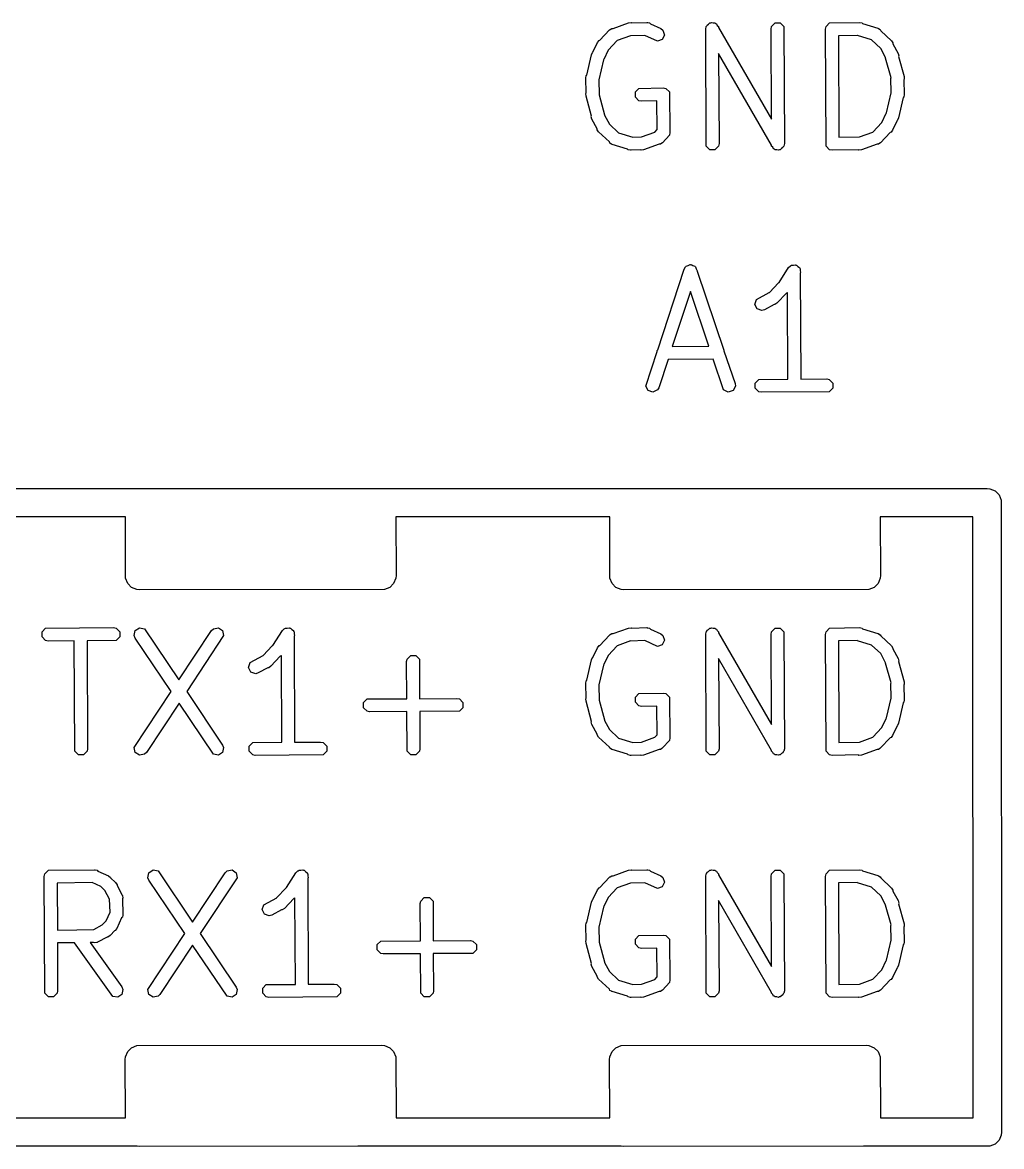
# Model space of a CAD drawing. Extents: x 134.2 to 184.8, y -90.4 to -50.
# Drawn here: x 167.66 to 172.79, y -62.69 to -56.79 of the extents above; entities that cross this region are included whole.
import ezdxf

# ---------------------------------------------------------------- set-up
doc = ezdxf.new("R2010")
doc.units = 0
doc.layers.add('BLACK', color=7, linetype='CONTINUOUS')

msp = doc.modelspace()

# ---------------------------------------------------------------- linework, layer by layer
at = {"layer": 'BLACK', "linetype": 'CONTINUOUS'}
for p, q in [((170.688482, -56.88178), (170.739537, -56.827754)), ((170.739537, -56.827754), (170.740994, -56.82678)), ((170.740994, -56.82678), (170.741354, -56.826061)), ((170.741354, -56.826061), (170.742917, -56.825494)), ((170.742917, -56.825494), (170.750892, -56.820166)), ((170.750892, -56.820166), (170.757634, -56.820166)), ((170.757634, -56.820166), (170.838932, -56.790727)), ((170.838932, -56.790727), (170.852481, -56.789019)), ((170.852481, -56.789019), (170.85656, -56.791058)), ((170.85656, -56.791058), (170.935715, -56.788931)), ((170.935715, -56.788931), (170.937434, -56.789272)), ((170.937434, -56.789272), (170.938196, -56.789019)), ((170.938196, -56.789019), (170.939763, -56.789736)), ((170.939763, -56.789736), (170.949109, -56.791595)), ((170.949109, -56.791595), (170.953567, -56.796053)), ((170.953567, -56.796053), (171.00851, -56.821197)), ((171.00851, -56.821197), (171.019298, -56.82957)), ((171.019298, -56.82957), (171.027769, -56.854983)), ((171.243572, -56.823931), (171.246236, -56.810537)), ((171.246236, -57.437325), (171.243572, -56.823931)), ((171.246236, -56.810537), (171.249635, -56.807137)), ((171.249635, -56.807137), (171.2509, -56.802501)), ((171.2509, -56.802501), (171.258768, -56.798004)), ((171.258768, -56.798004), (171.265178, -56.791595)), ((171.265178, -56.791595), (171.269984, -56.791595)), ((171.269984, -56.791595), (171.274158, -56.78921)), ((171.274158, -56.78921), (171.282902, -56.791595)), ((171.282902, -56.791595), (171.291966, -56.791595)), ((171.291966, -56.791595), (171.295365, -56.794994)), ((171.295365, -56.794994), (171.300002, -56.796259)), ((171.300002, -56.796259), (171.304591, -56.80422)), ((171.304591, -56.80422), (171.310908, -56.810537)), ((171.310908, -56.810537), (171.310928, -56.815213)), ((171.310928, -56.815213), (171.588482, -57.296695)), ((171.586429, -56.823931), (171.589093, -56.810537)), ((171.588482, -57.296695), (171.586429, -56.823931)), ((171.589093, -56.810537), (171.608035, -56.791595)), ((171.608035, -56.791595), (171.634823, -56.791595)), ((171.634823, -56.791595), (171.653765, -56.810537)), ((171.653765, -56.810537), (171.656429, -57.423931)), ((171.872143, -56.823931), (171.874807, -56.810537)), ((171.874807, -57.437325), (171.872143, -56.823931)), ((171.874807, -56.810537), (171.893749, -56.791595)), ((171.893749, -56.791595), (172.05, -56.788931)), ((172.05, -56.788931), (172.063394, -56.791595)), ((172.063394, -56.791595), (172.066655, -56.794856)), ((172.066655, -56.794856), (172.146781, -56.819298)), ((172.146781, -56.819298), (172.148304, -56.820166)), ((172.148304, -56.820166), (172.149108, -56.820166)), ((172.149108, -56.820166), (172.15033, -56.821321)), ((172.15033, -56.821321), (172.158646, -56.826061)), ((172.158646, -56.826061), (172.161601, -56.831972)), ((172.161601, -56.831972), (172.217605, -56.884896)), ((170.652669, -56.94462), (170.675838, -56.893992)), ((170.675838, -56.893992), (170.684211, -56.883204)), ((170.684211, -56.883204), (170.688482, -56.88178)), ((170.779227, -56.884303), (170.731892, -56.934394)), ((170.849545, -56.85884), (170.779227, -56.884303)), ((170.85, -56.858931), (170.849545, -56.85884)), ((170.923802, -56.856947), (170.85, -56.858931)), ((170.990376, -56.887414), (170.923802, -56.856947)), ((171.015789, -56.878943), (170.990376, -56.887414)), ((171.027769, -56.854983), (171.015789, -56.878943)), ((172.038163, -56.856697), (171.939686, -56.858376)), ((171.939686, -56.858376), (171.941998, -57.390772)), ((172.038932, -56.857135), (172.038163, -56.856697)), ((172.113866, -56.879992), (172.038932, -56.857135)), ((172.161462, -56.92497), (172.113866, -56.879992)), ((172.217605, -56.884896), (172.225193, -56.896251)), ((172.225193, -56.896251), (172.225193, -56.900495)), ((172.225193, -56.900495), (172.252733, -56.951136)), ((170.620198, -57.065145), (170.644617, -56.9583)), ((170.644617, -56.9583), (170.65045, -56.945952)), ((170.65045, -56.945952), (170.652669, -56.94462)), ((170.731852, -56.93442), (170.709877, -56.98244)), ((170.731892, -56.934394), (170.731852, -56.93442)), ((171.589072, -57.432649), (171.311518, -56.951166)), ((171.311518, -56.951166), (171.313572, -57.423931)), ((172.161552, -56.925297), (172.161462, -56.92497)), ((172.187349, -56.972732), (172.161552, -56.925297)), ((172.252733, -56.951136), (172.25634, -56.964307)), ((172.25634, -56.964307), (172.255346, -56.967286)), ((170.707835, -56.98507), (170.683955, -57.089563)), ((170.709877, -56.98244), (170.707835, -56.98507)), ((172.187473, -56.975277), (172.187349, -56.972732)), ((172.215514, -57.078487), (172.187473, -56.975277)), ((172.255346, -56.967286), (172.283955, -57.072585)), ((170.615, -57.081074), (170.617664, -57.06768)), ((170.617088, -57.15879), (170.615, -57.081074)), ((170.617664, -57.06768), (170.620198, -57.065145)), ((172.215, -57.081074), (172.215514, -57.078487)), ((172.21702, -57.156235), (172.215, -57.081074)), ((172.283955, -57.072585), (172.284619, -57.086225)), ((170.683955, -57.089563), (170.682979, -57.091627)), ((170.682979, -57.091627), (170.685, -57.166788)), ((170.874807, -57.153394), (170.893749, -57.134452)), ((170.893749, -57.134452), (171.021429, -57.131788)), ((171.021429, -57.131788), (171.034823, -57.134452)), ((171.034823, -57.134452), (171.053765, -57.153394)), ((172.284619, -57.086225), (172.282911, -57.089071)), ((172.282911, -57.089071), (172.285, -57.166788)), ((170.615381, -57.161637), (170.617088, -57.15879)), ((170.616045, -57.175277), (170.615381, -57.161637)), ((170.644653, -57.280574), (170.616045, -57.175277)), ((170.685, -57.166788), (170.684485, -57.169373)), ((170.684485, -57.169373), (170.712527, -57.272585)), ((170.874807, -57.180182), (170.874807, -57.153394)), ((170.893749, -57.199124), (170.874807, -57.180182)), ((170.907143, -57.201788), (170.893749, -57.199124)), ((170.986845, -57.200125), (170.907143, -57.201788)), ((170.988726, -57.350821), (170.986845, -57.200125)), ((171.053765, -57.153394), (171.056429, -57.366788)), ((172.192164, -57.26279), (172.216045, -57.1583)), ((172.216045, -57.1583), (172.21702, -57.156235)), ((172.279801, -57.182716), (172.255383, -57.289563)), ((172.282336, -57.180182), (172.279801, -57.182716)), ((172.285, -57.166788), (172.282336, -57.180182)), ((170.64366, -57.283555), (170.644653, -57.280574)), ((170.647267, -57.296726), (170.64366, -57.283555)), ((170.674807, -57.347366), (170.647267, -57.296726)), ((170.712527, -57.272585), (170.71265, -57.275129)), ((170.71265, -57.275129), (170.738448, -57.322565)), ((172.120773, -57.363558), (172.168108, -57.313469)), ((172.168108, -57.313469), (172.168146, -57.313443)), ((172.168146, -57.313443), (172.190123, -57.265421)), ((172.190123, -57.265421), (172.192164, -57.26279)), ((172.24733, -57.303242), (172.224162, -57.353869)), ((172.24955, -57.301911), (172.24733, -57.303242)), ((172.255383, -57.289563), (172.24955, -57.301911)), ((170.674807, -57.351611), (170.674807, -57.347366)), ((170.682394, -57.362966), (170.674807, -57.351611)), ((170.738398, -57.415889), (170.682394, -57.362966)), ((170.738448, -57.322565), (170.738537, -57.322891)), ((170.738537, -57.322891), (170.786132, -57.367868)), ((170.786132, -57.367868), (170.860904, -57.390677)), ((170.907597, -57.389021), (170.976837, -57.363948)), ((170.976837, -57.363948), (170.988726, -57.350821)), ((171.056429, -57.366788), (171.053765, -57.380182)), ((172.050454, -57.389021), (172.120773, -57.363558)), ((172.211518, -57.366081), (172.160463, -57.420109)), ((172.215789, -57.364658), (172.211518, -57.366081)), ((172.224162, -57.353869), (172.215789, -57.364658)), ((170.741354, -57.421801), (170.738398, -57.415889)), ((170.74967, -57.426541), (170.741354, -57.421801)), ((170.750892, -57.427696), (170.74967, -57.426541)), ((170.751695, -57.427696), (170.750892, -57.427696)), ((170.753218, -57.428564), (170.751695, -57.427696)), ((170.833344, -57.453005), (170.753218, -57.428564)), ((170.860904, -57.390677), (170.907143, -57.388931)), ((170.907143, -57.388931), (170.907597, -57.389021)), ((170.999509, -57.427696), (170.918211, -57.457135)), ((171.006251, -57.427696), (170.999509, -57.427696)), ((171.014227, -57.422366), (171.006251, -57.427696)), ((171.015789, -57.421801), (171.014227, -57.422366)), ((171.016147, -57.421083), (171.015789, -57.421801)), ((171.017606, -57.420109), (171.016147, -57.421083)), ((171.053765, -57.380182), (171.017606, -57.420109)), ((171.265178, -57.456267), (171.246236, -57.437325)), ((171.310908, -57.437325), (171.291966, -57.456267)), ((171.313572, -57.423931), (171.310908, -57.437325)), ((171.589093, -57.437325), (171.589072, -57.432649)), ((171.595408, -57.44364), (171.589093, -57.437325)), ((171.653765, -57.437325), (171.650367, -57.440722)), ((171.656429, -57.423931), (171.653765, -57.437325)), ((171.893749, -57.456267), (171.874807, -57.437325)), ((171.941998, -57.390772), (172.05, -57.388931)), ((172.05, -57.388931), (172.050454, -57.389021)), ((172.142366, -57.427696), (172.061068, -57.457135)), ((172.149108, -57.427696), (172.142366, -57.427696)), ((172.157084, -57.422366), (172.149108, -57.427696)), ((172.158646, -57.421801), (172.157084, -57.422366)), ((172.159004, -57.421083), (172.158646, -57.421801)), ((172.160463, -57.420109), (172.159004, -57.421083)), ((170.836606, -57.456267), (170.833344, -57.453005)), ((170.85, -57.458931), (170.836606, -57.456267)), ((170.852464, -57.458837), (170.85, -57.458931)), ((170.852481, -57.458843), (170.852464, -57.458837)), ((170.852493, -57.458836), (170.852481, -57.458843)), ((170.900986, -57.457005), (170.852493, -57.458836)), ((170.904662, -57.458843), (170.900986, -57.457005)), ((170.918211, -57.457135), (170.904662, -57.458843)), ((171.291966, -57.456267), (171.265178, -57.456267)), ((171.599999, -57.451604), (171.595408, -57.44364)), ((171.604636, -57.452868), (171.599999, -57.451604)), ((171.608035, -57.456267), (171.604636, -57.452868)), ((171.617098, -57.456267), (171.608035, -57.456267)), ((171.625843, -57.458652), (171.617098, -57.456267)), ((171.630017, -57.456267), (171.625843, -57.458652)), ((171.634823, -57.456267), (171.630017, -57.456267)), ((171.64123, -57.449859), (171.634823, -57.456267)), ((171.649102, -57.445362), (171.64123, -57.449859)), ((171.650367, -57.440722), (171.649102, -57.445362)), ((171.907143, -57.458931), (171.893749, -57.456267)), ((172.04306, -57.456613), (171.907143, -57.458931)), ((172.047519, -57.458843), (172.04306, -57.456613)), ((172.061068, -57.457135), (172.047519, -57.458843)), ((170.99186, -58.506339), (171.131081, -58.082863)), ((171.131081, -58.082863), (171.137844, -58.070998)), ((171.137844, -58.070998), (171.140184, -58.069828)), ((171.140184, -58.069828), (171.141353, -58.06749)), ((171.141353, -58.06749), (171.151874, -58.063983)), ((171.151874, -58.063983), (171.161804, -58.059018)), ((171.161804, -58.059018), (171.164286, -58.059845)), ((171.164286, -58.059845), (171.166766, -58.059019)), ((171.166766, -58.059019), (171.176684, -58.063978)), ((171.176684, -58.063978), (171.187217, -58.067489)), ((171.187217, -58.067489), (171.188387, -58.069829)), ((171.188387, -58.069829), (171.190726, -58.070999)), ((171.190726, -58.070999), (171.194383, -58.081821)), ((171.194383, -58.081821), (171.199197, -58.091449)), ((171.628374, -58.152809), (171.678022, -58.074516)), ((171.678022, -58.074516), (171.687668, -58.064849)), ((171.687668, -58.064849), (171.691201, -58.064142)), ((171.691201, -58.064142), (171.693749, -58.061595)), ((171.693749, -58.061595), (171.70394, -58.061595)), ((171.70394, -58.061595), (171.713936, -58.059596)), ((171.713936, -58.059596), (171.716935, -58.061595)), ((171.716935, -58.061595), (171.720537, -58.061595)), ((171.720537, -58.061595), (171.727741, -58.068799)), ((171.727741, -58.068799), (171.736225, -58.074455)), ((171.736225, -58.074455), (171.736931, -58.077989)), ((171.736931, -58.077989), (171.739479, -58.080537)), ((171.739479, -58.080537), (171.739524, -58.090953)), ((171.199197, -58.091449), (171.198427, -58.093789)), ((171.198427, -58.093789), (171.338412, -58.508041)), ((171.739524, -58.090953), (171.741478, -58.100723)), ((171.741478, -58.100723), (171.739579, -58.103716)), ((171.739579, -58.103716), (171.741995, -58.659952)), ((171.163349, -58.200489), (171.068292, -58.489629)), ((171.260477, -58.487917), (171.163349, -58.200489)), ((171.577531, -58.205393), (171.625251, -58.154897)), ((171.625251, -58.154897), (171.628374, -58.152809)), ((171.500802, -58.267841), (171.509273, -58.242428)), ((171.509273, -58.242428), (171.577204, -58.205483)), ((171.577204, -58.205483), (171.577531, -58.205393)), ((171.617606, -58.261537), (171.606251, -58.269124)), ((171.667054, -58.20921), (171.617606, -58.261537)), ((171.669475, -58.208726), (171.667054, -58.20921)), ((171.672627, -58.205566), (171.669475, -58.208726)), ((171.674603, -58.660456), (171.672627, -58.205566)), ((171.512782, -58.291801), (171.500802, -58.267841)), ((171.538195, -58.300272), (171.512782, -58.291801)), ((171.551367, -58.296665), (171.538195, -58.300272)), ((171.602007, -58.269124), (171.551367, -58.296665)), ((171.606251, -58.269124), (171.602007, -58.269124)), ((171.068292, -58.489629), (171.260477, -58.487917)), ((170.929373, -58.696412), (170.989092, -58.51476)), ((170.989092, -58.509108), (170.99186, -58.506339)), ((170.989092, -58.51476), (170.989092, -58.509108)), ((171.046051, -58.557282), (170.997489, -58.704999)), ((171.283204, -58.55517), (171.046051, -58.557282)), ((171.337844, -58.716864), (171.283204, -58.55517)), ((171.338412, -58.508041), (171.339479, -58.509108)), ((171.339479, -58.509108), (171.339479, -58.511196)), ((171.339479, -58.511196), (171.397489, -58.682863)), ((171.503378, -58.680537), (171.52232, -58.661595)), ((171.52232, -58.661595), (171.674603, -58.660456)), ((171.741995, -58.659952), (171.878571, -58.658931)), ((171.878571, -58.658931), (171.891965, -58.661595)), ((171.891965, -58.661595), (171.910907, -58.680537)), ((170.941353, -58.720372), (170.929373, -58.696412)), ((170.966766, -58.728843), (170.941353, -58.720372)), ((170.990726, -58.716863), (170.966766, -58.728843)), ((170.997489, -58.704999), (170.990726, -58.716863)), ((171.361804, -58.728844), (171.337844, -58.716864)), ((171.387217, -58.720373), (171.361804, -58.728844)), ((171.399197, -58.696413), (171.387217, -58.720373)), ((171.397489, -58.682863), (171.399197, -58.696413)), ((171.503378, -58.707325), (171.503378, -58.680537)), ((171.52232, -58.726267), (171.503378, -58.707325)), ((171.535714, -58.728931), (171.52232, -58.726267)), ((171.891965, -58.726267), (171.535714, -58.728931)), ((171.910907, -58.707325), (171.891965, -58.726267)), ((171.910907, -58.680537), (171.910907, -58.707325)), ((167.00774, -59.234269), (169.405366, -59.234156)), ((169.405366, -59.234156), (169.545, -59.234)), ((169.545, -59.234), (169.546522, -59.234149)), ((169.546522, -59.234149), (172.057073, -59.234031)), ((172.057073, -59.234031), (172.085, -59.234)), ((172.085, -59.234), (172.085304, -59.234029)), ((172.085304, -59.234029), (172.72, -59.234)), ((172.72, -59.234), (172.734632, -59.235441)), ((172.734632, -59.235441), (172.761668, -59.24664)), ((172.761668, -59.24664), (172.78236, -59.267332)), ((172.78236, -59.267332), (172.793559, -59.294368)), ((172.793559, -59.294368), (172.795, -62.611)), ((168.200268, -59.382773), (167.078881, -59.382826)), ((168.201441, -59.704632), (168.200268, -59.382773)), ((170.740268, -59.382653), (169.61888, -59.382706)), ((169.61888, -59.382706), (169.62, -59.69)), ((170.741441, -59.704632), (170.740268, -59.382653)), ((172.645031, -59.382563), (172.15888, -59.382586)), ((172.15888, -59.382586), (172.16, -59.69)), ((172.646402, -62.536003), (172.645031, -59.382563)), ((168.21264, -59.731668), (168.201441, -59.704632)), ((168.233332, -59.75236), (168.21264, -59.731668)), ((169.60736, -59.731668), (169.586668, -59.75236)), ((169.618559, -59.704632), (169.60736, -59.731668)), ((169.62, -59.69), (169.618559, -59.704632)), ((170.75264, -59.731668), (170.741441, -59.704632)), ((170.773332, -59.75236), (170.75264, -59.731668)), ((172.14736, -59.731668), (172.126668, -59.75236)), ((172.158559, -59.704632), (172.14736, -59.731668)), ((172.16, -59.69), (172.158559, -59.704632)), ((168.260368, -59.763559), (168.233332, -59.75236)), ((168.275, -59.765), (168.260368, -59.763559)), ((169.559632, -59.763559), (168.275, -59.765)), ((169.586668, -59.75236), (169.559632, -59.763559)), ((170.800368, -59.763559), (170.773332, -59.75236)), ((170.815, -59.765), (170.800368, -59.763559)), ((172.099632, -59.763559), (170.815, -59.765)), ((172.126668, -59.75236), (172.099632, -59.763559)), ((167.763377, -59.985537), (167.782319, -59.966595)), ((167.782319, -59.966595), (168.138571, -59.963931)), ((168.138571, -59.963931), (168.151965, -59.966595)), ((168.151965, -59.966595), (168.170907, -59.985537)), ((168.252347, -59.979455), (168.274636, -59.964596)), ((168.274636, -59.964596), (168.300904, -59.96985)), ((168.300904, -59.96985), (168.481207, -60.238191)), ((168.652306, -59.979517), (168.661952, -59.96985)), ((168.661952, -59.96985), (168.68822, -59.964596)), ((168.68822, -59.964596), (168.710509, -59.979456)), ((169.023736, -59.979516), (169.033382, -59.969849)), ((169.033382, -59.969849), (169.036915, -59.969142)), ((169.036915, -59.969142), (169.039463, -59.966595)), ((169.039463, -59.966595), (169.049654, -59.966595)), ((169.049654, -59.966595), (169.05965, -59.964596)), ((169.05965, -59.964596), (169.062649, -59.966595)), ((169.062649, -59.966595), (169.066251, -59.966595)), ((169.066251, -59.966595), (169.073455, -59.973799)), ((170.757634, -59.995166), (170.838932, -59.965727)), ((170.838932, -59.965727), (170.852481, -59.964019)), ((170.852481, -59.964019), (170.85656, -59.966058)), ((170.85656, -59.966058), (170.935715, -59.963931)), ((170.935715, -59.963931), (170.937434, -59.964272)), ((170.937434, -59.964272), (170.938196, -59.964019)), ((170.938196, -59.964019), (170.939763, -59.964736)), ((170.939763, -59.964736), (170.949109, -59.966595)), ((170.949109, -59.966595), (170.953567, -59.971053)), ((170.953567, -59.971053), (171.00851, -59.996197)), ((171.2509, -59.977501), (171.258768, -59.973004)), ((171.258768, -59.973004), (171.265178, -59.966595)), ((171.265178, -59.966595), (171.269984, -59.966595)), ((171.269984, -59.966595), (171.274158, -59.96421)), ((171.274158, -59.96421), (171.282902, -59.966595)), ((171.282902, -59.966595), (171.291966, -59.966595)), ((171.291966, -59.966595), (171.295365, -59.969994)), ((171.295365, -59.969994), (171.300002, -59.971259)), ((171.300002, -59.971259), (171.304591, -59.97922)), ((171.589093, -59.985537), (171.608035, -59.966595)), ((171.608035, -59.966595), (171.634823, -59.966595)), ((171.634823, -59.966595), (171.653765, -59.985537)), ((171.874807, -59.985537), (171.893749, -59.966595)), ((171.893749, -59.966595), (172.05, -59.963931)), ((172.05, -59.963931), (172.063394, -59.966595)), ((172.063394, -59.966595), (172.066655, -59.969856)), ((172.066655, -59.969856), (172.146781, -59.994298)), ((167.763377, -60.012325), (167.763377, -59.985537)), ((167.782319, -60.031267), (167.763377, -60.012325)), ((167.795713, -60.033931), (167.782319, -60.031267)), ((168.151965, -60.031267), (167.999681, -60.032405)), ((168.170907, -60.012325), (168.151965, -60.031267)), ((168.170907, -59.985537), (168.170907, -60.012325)), ((168.247093, -60.005723), (168.252347, -59.979455)), ((168.252306, -60.018346), (168.247093, -60.005723)), ((168.440935, -60.299078), (168.252306, -60.018346)), ((168.481207, -60.238191), (168.652306, -59.979517)), ((168.715763, -60.005724), (168.521921, -60.298784)), ((168.710509, -59.979456), (168.715763, -60.005724)), ((168.974088, -60.057809), (169.023736, -59.979516)), ((169.073455, -59.973799), (169.081939, -59.979455)), ((169.081939, -59.979455), (169.082645, -59.982989)), ((169.082645, -59.982989), (169.085193, -59.985537)), ((169.085193, -59.985537), (169.085238, -59.995953)), ((169.085238, -59.995953), (169.087192, -60.005723)), ((169.087192, -60.005723), (169.085293, -60.008716)), ((169.085293, -60.008716), (169.087709, -60.564952)), ((170.688482, -60.05678), (170.739537, -60.002754)), ((170.739537, -60.002754), (170.740994, -60.00178)), ((170.740994, -60.00178), (170.741354, -60.001061)), ((170.741354, -60.001061), (170.742917, -60.000494)), ((170.742917, -60.000494), (170.750892, -59.995166)), ((170.750892, -59.995166), (170.757634, -59.995166)), ((170.923802, -60.031947), (170.85, -60.033931)), ((170.990376, -60.062414), (170.923802, -60.031947)), ((171.00851, -59.996197), (171.019298, -60.00457)), ((171.027769, -60.029983), (171.015789, -60.053943)), ((171.019298, -60.00457), (171.027769, -60.029983)), ((171.243572, -59.998931), (171.246236, -59.985537)), ((171.246236, -60.612325), (171.243572, -59.998931)), ((171.246236, -59.985537), (171.249635, -59.982137)), ((171.249635, -59.982137), (171.2509, -59.977501)), ((171.304591, -59.97922), (171.310908, -59.985537)), ((171.310908, -59.985537), (171.310928, -59.990213)), ((171.310928, -59.990213), (171.588482, -60.471695)), ((171.586429, -59.998931), (171.589093, -59.985537)), ((171.588482, -60.471695), (171.586429, -59.998931)), ((171.653765, -59.985537), (171.656429, -60.598931)), ((171.872143, -59.998931), (171.874807, -59.985537)), ((171.874807, -60.612325), (171.872143, -59.998931)), ((172.038163, -60.031697), (171.939686, -60.033376)), ((172.038932, -60.032135), (172.038163, -60.031697)), ((172.113866, -60.054992), (172.038932, -60.032135)), ((172.146781, -59.994298), (172.148304, -59.995166)), ((172.148304, -59.995166), (172.149108, -59.995166)), ((172.149108, -59.995166), (172.15033, -59.996321)), ((172.15033, -59.996321), (172.158646, -60.001061)), ((172.158646, -60.001061), (172.161601, -60.006972)), ((172.161601, -60.006972), (172.217605, -60.059896)), ((167.932289, -60.032909), (167.795713, -60.033931)), ((167.934806, -60.612325), (167.932289, -60.032909)), ((167.999681, -60.032405), (168.002142, -60.598931)), ((168.923245, -60.110393), (168.970965, -60.059897)), ((168.970965, -60.059897), (168.974088, -60.057809)), ((170.652669, -60.11962), (170.675838, -60.068992)), ((170.675838, -60.068992), (170.684211, -60.058204)), ((170.684211, -60.058204), (170.688482, -60.05678)), ((170.779227, -60.059303), (170.731892, -60.109394)), ((170.849545, -60.03384), (170.779227, -60.059303)), ((170.85, -60.033931), (170.849545, -60.03384)), ((171.015789, -60.053943), (170.990376, -60.062414)), ((171.939686, -60.033376), (171.941998, -60.565772)), ((172.161462, -60.09997), (172.113866, -60.054992)), ((172.217605, -60.059896), (172.225193, -60.071251)), ((172.225193, -60.071251), (172.225193, -60.075495)), ((172.225193, -60.075495), (172.252733, -60.126136)), ((168.846516, -60.172841), (168.854987, -60.147428)), ((168.854987, -60.147428), (168.922918, -60.110483)), ((168.922918, -60.110483), (168.923245, -60.110393)), ((169.012768, -60.11421), (168.96332, -60.166537)), ((169.015189, -60.113726), (169.012768, -60.11421)), ((169.018341, -60.110566), (169.015189, -60.113726)), ((169.020317, -60.565456), (169.018341, -60.110566)), ((169.675, -60.141788), (169.677664, -60.128394)), ((169.676104, -60.336845), (169.675, -60.141788)), ((169.677664, -60.128394), (169.696606, -60.109452)), ((169.696606, -60.109452), (169.723394, -60.109452)), ((169.723394, -60.109452), (169.742336, -60.128394)), ((169.742336, -60.128394), (169.743514, -60.336464)), ((170.620198, -60.240145), (170.644617, -60.1333)), ((170.644617, -60.1333), (170.65045, -60.120952)), ((170.65045, -60.120952), (170.652669, -60.11962)), ((170.731852, -60.10942), (170.709877, -60.15744)), ((170.731892, -60.109394), (170.731852, -60.10942)), ((171.589072, -60.607649), (171.311518, -60.126166)), ((171.311518, -60.126166), (171.313572, -60.598931)), ((172.161552, -60.100297), (172.161462, -60.09997)), ((172.187349, -60.147732), (172.161552, -60.100297)), ((172.187473, -60.150277), (172.187349, -60.147732)), ((172.252733, -60.126136), (172.25634, -60.139307)), ((172.25634, -60.139307), (172.255346, -60.142286)), ((172.255346, -60.142286), (172.283955, -60.247585)), ((168.858496, -60.196801), (168.846516, -60.172841)), ((168.883909, -60.205272), (168.858496, -60.196801)), ((168.897081, -60.201665), (168.883909, -60.205272)), ((168.947721, -60.174124), (168.897081, -60.201665)), ((168.951965, -60.174124), (168.947721, -60.174124)), ((168.96332, -60.166537), (168.951965, -60.174124)), ((170.707835, -60.16007), (170.683955, -60.264563)), ((170.709877, -60.15744), (170.707835, -60.16007)), ((172.215514, -60.253487), (172.187473, -60.150277)), ((170.615, -60.256074), (170.617664, -60.24268)), ((170.617088, -60.33379), (170.615, -60.256074)), ((170.617664, -60.24268), (170.620198, -60.240145)), ((170.683955, -60.264563), (170.682979, -60.266627)), ((170.682979, -60.266627), (170.685, -60.341788)), ((172.215, -60.256074), (172.215514, -60.253487)), ((172.21702, -60.331235), (172.215, -60.256074)), ((172.284619, -60.261225), (172.282911, -60.264071)), ((172.282911, -60.264071), (172.285, -60.341788)), ((172.283955, -60.247585), (172.284619, -60.261225)), ((168.247093, -60.592139), (168.440935, -60.299078)), ((168.521921, -60.298784), (168.71055, -60.579516)), ((170.874807, -60.328394), (170.893749, -60.309452)), ((170.893749, -60.309452), (171.021429, -60.306788)), ((171.021429, -60.306788), (171.034823, -60.309452)), ((171.034823, -60.309452), (171.053765, -60.328394)), ((168.481648, -60.35967), (168.31055, -60.618346)), ((168.661952, -60.628012), (168.481648, -60.35967)), ((169.449093, -60.356966), (169.468035, -60.338024)), ((169.449093, -60.383754), (169.449093, -60.356966)), ((169.468035, -60.402696), (169.449093, -60.383754)), ((169.468035, -60.338024), (169.676104, -60.336845)), ((169.743514, -60.336464), (169.938572, -60.33536)), ((169.938572, -60.33536), (169.951966, -60.338024)), ((169.951966, -60.338024), (169.970908, -60.356966)), ((169.970908, -60.383754), (169.951966, -60.402696)), ((169.970908, -60.356966), (169.970908, -60.383754)), ((170.615381, -60.336637), (170.617088, -60.33379)), ((170.616045, -60.350277), (170.615381, -60.336637)), ((170.644653, -60.455574), (170.616045, -60.350277)), ((170.685, -60.341788), (170.684485, -60.344373)), ((170.684485, -60.344373), (170.712527, -60.447585)), ((170.874807, -60.355182), (170.874807, -60.328394)), ((170.893749, -60.374124), (170.874807, -60.355182)), ((170.907143, -60.376788), (170.893749, -60.374124)), ((170.986845, -60.375125), (170.907143, -60.376788)), ((170.988726, -60.525821), (170.986845, -60.375125)), ((171.053765, -60.328394), (171.056429, -60.541788)), ((172.192164, -60.43779), (172.216045, -60.3333)), ((172.216045, -60.3333), (172.21702, -60.331235)), ((172.279801, -60.357716), (172.255383, -60.464563)), ((172.282336, -60.355182), (172.279801, -60.357716)), ((172.285, -60.341788), (172.282336, -60.355182)), ((169.481429, -60.40536), (169.468035, -60.402696)), ((169.676485, -60.404255), (169.481429, -60.40536)), ((169.677664, -60.612325), (169.676485, -60.404255)), ((169.951966, -60.402696), (169.743895, -60.403874)), ((169.743895, -60.403874), (169.745, -60.598931)), ((172.168146, -60.488443), (172.190123, -60.440421)), ((172.190123, -60.440421), (172.192164, -60.43779)), ((170.64366, -60.458555), (170.644653, -60.455574)), ((170.647267, -60.471726), (170.64366, -60.458555)), ((170.674807, -60.522366), (170.647267, -60.471726)), ((170.712527, -60.447585), (170.71265, -60.450129)), ((170.71265, -60.450129), (170.738448, -60.497565)), ((170.738448, -60.497565), (170.738537, -60.497891)), ((170.738537, -60.497891), (170.786132, -60.542868)), ((172.120773, -60.538558), (172.168108, -60.488469)), ((172.168108, -60.488469), (172.168146, -60.488443)), ((172.24733, -60.478242), (172.224162, -60.528869)), ((172.24955, -60.476911), (172.24733, -60.478242)), ((172.255383, -60.464563), (172.24955, -60.476911)), ((170.674807, -60.526611), (170.674807, -60.522366)), ((170.682394, -60.537966), (170.674807, -60.526611)), ((170.738398, -60.590889), (170.682394, -60.537966)), ((170.786132, -60.542868), (170.860904, -60.565677)), ((170.907597, -60.564021), (170.976837, -60.538948)), ((170.976837, -60.538948), (170.988726, -60.525821)), ((171.053765, -60.555182), (171.017606, -60.595109)), ((171.056429, -60.541788), (171.053765, -60.555182)), ((172.050454, -60.564021), (172.120773, -60.538558)), ((172.211518, -60.541081), (172.160463, -60.595109)), ((172.215789, -60.539658), (172.211518, -60.541081)), ((172.224162, -60.528869), (172.215789, -60.539658)), ((167.953748, -60.631267), (167.934806, -60.612325)), ((167.999478, -60.612325), (167.980536, -60.631267)), ((168.002142, -60.598931), (167.999478, -60.612325)), ((168.252347, -60.618407), (168.247093, -60.592139)), ((168.274636, -60.633266), (168.252347, -60.618407)), ((168.31055, -60.618346), (168.300904, -60.628012)), ((168.710509, -60.618406), (168.68822, -60.633266)), ((168.715763, -60.592138), (168.710509, -60.618406)), ((168.71055, -60.579516), (168.715763, -60.592138)), ((168.849092, -60.585537), (168.868034, -60.566595)), ((168.849092, -60.612325), (168.849092, -60.585537)), ((168.868034, -60.631267), (168.849092, -60.612325)), ((168.868034, -60.566595), (169.020317, -60.565456)), ((169.087709, -60.564952), (169.224285, -60.563931)), ((169.224285, -60.563931), (169.237679, -60.566595)), ((169.237679, -60.566595), (169.256621, -60.585537)), ((169.256621, -60.612325), (169.237679, -60.631267)), ((169.256621, -60.585537), (169.256621, -60.612325)), ((169.696606, -60.631267), (169.677664, -60.612325)), ((169.742336, -60.612325), (169.723394, -60.631267)), ((169.745, -60.598931), (169.742336, -60.612325)), ((170.741354, -60.596801), (170.738398, -60.590889)), ((170.74967, -60.601541), (170.741354, -60.596801)), ((170.750892, -60.602696), (170.74967, -60.601541)), ((170.751695, -60.602696), (170.750892, -60.602696)), ((170.753218, -60.603564), (170.751695, -60.602696)), ((170.833344, -60.628005), (170.753218, -60.603564)), ((170.860904, -60.565677), (170.907143, -60.563931)), ((170.907143, -60.563931), (170.907597, -60.564021)), ((170.999509, -60.602696), (170.918211, -60.632135)), ((171.006251, -60.602696), (170.999509, -60.602696)), ((171.014227, -60.597366), (171.006251, -60.602696)), ((171.015789, -60.596801), (171.014227, -60.597366)), ((171.016147, -60.596083), (171.015789, -60.596801)), ((171.017606, -60.595109), (171.016147, -60.596083)), ((171.265178, -60.631267), (171.246236, -60.612325)), ((171.310908, -60.612325), (171.291966, -60.631267)), ((171.313572, -60.598931), (171.310908, -60.612325)), ((171.589093, -60.612325), (171.589072, -60.607649)), ((171.595408, -60.61864), (171.589093, -60.612325)), ((171.599999, -60.626604), (171.595408, -60.61864)), ((171.649102, -60.620362), (171.64123, -60.624859)), ((171.650367, -60.615722), (171.649102, -60.620362)), ((171.653765, -60.612325), (171.650367, -60.615722)), ((171.656429, -60.598931), (171.653765, -60.612325)), ((171.893749, -60.631267), (171.874807, -60.612325)), ((171.941998, -60.565772), (172.05, -60.563931)), ((172.05, -60.563931), (172.050454, -60.564021)), ((172.142366, -60.602696), (172.061068, -60.632135)), ((172.149108, -60.602696), (172.142366, -60.602696)), ((172.157084, -60.597366), (172.149108, -60.602696)), ((172.158646, -60.596801), (172.157084, -60.597366)), ((172.159004, -60.596083), (172.158646, -60.596801)), ((172.160463, -60.595109), (172.159004, -60.596083)), ((167.980536, -60.631267), (167.953748, -60.631267)), ((168.300904, -60.628012), (168.274636, -60.633266)), ((168.68822, -60.633266), (168.661952, -60.628012)), ((168.881428, -60.633931), (168.868034, -60.631267)), ((169.237679, -60.631267), (168.881428, -60.633931)), ((169.723394, -60.631267), (169.696606, -60.631267)), ((170.836606, -60.631267), (170.833344, -60.628005)), ((170.85, -60.633931), (170.836606, -60.631267)), ((170.852464, -60.633837), (170.85, -60.633931)), ((170.852481, -60.633843), (170.852464, -60.633837)), ((170.852493, -60.633836), (170.852481, -60.633843)), ((170.900986, -60.632005), (170.852493, -60.633836)), ((170.904662, -60.633843), (170.900986, -60.632005)), ((170.918211, -60.632135), (170.904662, -60.633843)), ((171.291966, -60.631267), (171.265178, -60.631267)), ((171.604636, -60.627868), (171.599999, -60.626604)), ((171.608035, -60.631267), (171.604636, -60.627868)), ((171.617098, -60.631267), (171.608035, -60.631267)), ((171.625843, -60.633652), (171.617098, -60.631267)), ((171.630017, -60.631267), (171.625843, -60.633652)), ((171.634823, -60.631267), (171.630017, -60.631267)), ((171.64123, -60.624859), (171.634823, -60.631267)), ((171.907143, -60.633931), (171.893749, -60.631267)), ((172.04306, -60.631613), (171.907143, -60.633931)), ((172.047519, -60.633843), (172.04306, -60.631613)), ((172.061068, -60.632135), (172.047519, -60.633843)), ((167.775, -61.268931), (167.777664, -61.255537)), ((167.777664, -61.882325), (167.775, -61.268931)), ((167.777664, -61.255537), (167.796606, -61.236595)), ((167.796606, -61.236595), (168.038571, -61.233931)), ((168.038571, -61.233931), (168.04029, -61.234272)), ((168.04029, -61.234272), (168.041052, -61.234019)), ((168.041052, -61.234019), (168.042619, -61.234736)), ((168.042619, -61.234736), (168.051965, -61.236595)), ((168.051965, -61.236595), (168.056423, -61.241053)), ((168.056423, -61.241053), (168.111367, -61.266197)), ((168.111367, -61.266197), (168.122155, -61.27457)), ((168.318522, -61.275723), (168.323776, -61.249455)), ((168.323776, -61.249455), (168.346065, -61.234596)), ((168.346065, -61.234596), (168.372333, -61.23985)), ((168.372333, -61.23985), (168.552636, -61.508191)), ((168.552636, -61.508191), (168.723735, -61.249517)), ((168.723735, -61.249517), (168.733381, -61.23985)), ((168.733381, -61.23985), (168.759649, -61.234596)), ((168.759649, -61.234596), (168.781938, -61.249456)), ((168.781938, -61.249456), (168.787192, -61.275724)), ((169.045517, -61.327809), (169.095165, -61.249516)), ((169.095165, -61.249516), (169.104811, -61.239849)), ((169.104811, -61.239849), (169.108344, -61.239142)), ((169.108344, -61.239142), (169.110892, -61.236595)), ((169.110892, -61.236595), (169.121083, -61.236595)), ((169.121083, -61.236595), (169.131079, -61.234596)), ((169.131079, -61.234596), (169.134078, -61.236595)), ((169.134078, -61.236595), (169.13768, -61.236595)), ((169.13768, -61.236595), (169.144884, -61.243799)), ((169.144884, -61.243799), (169.153368, -61.249455)), ((169.153368, -61.249455), (169.154074, -61.252989)), ((169.154074, -61.252989), (169.156622, -61.255537)), ((169.156622, -61.255537), (169.156667, -61.265953)), ((169.156667, -61.265953), (169.158621, -61.275723)), ((170.741354, -61.271061), (170.742917, -61.270494)), ((170.742917, -61.270494), (170.750892, -61.265166)), ((170.750892, -61.265166), (170.757634, -61.265166)), ((170.757634, -61.265166), (170.838932, -61.235727)), ((170.838932, -61.235727), (170.852481, -61.234019)), ((170.852481, -61.234019), (170.85656, -61.236058)), ((170.85656, -61.236058), (170.935715, -61.233931)), ((170.935715, -61.233931), (170.937434, -61.234272)), ((170.937434, -61.234272), (170.938196, -61.234019)), ((170.938196, -61.234019), (170.939763, -61.234736)), ((170.939763, -61.234736), (170.949109, -61.236595)), ((170.949109, -61.236595), (170.953567, -61.241053)), ((170.953567, -61.241053), (171.00851, -61.266197)), ((171.00851, -61.266197), (171.019298, -61.27457)), ((171.243572, -61.268931), (171.246236, -61.255537)), ((171.246236, -61.882325), (171.243572, -61.268931)), ((171.246236, -61.255537), (171.249635, -61.252137)), ((171.249635, -61.252137), (171.2509, -61.247501)), ((171.2509, -61.247501), (171.258768, -61.243004)), ((171.258768, -61.243004), (171.265178, -61.236595)), ((171.265178, -61.236595), (171.269984, -61.236595)), ((171.269984, -61.236595), (171.274158, -61.23421)), ((171.274158, -61.23421), (171.282902, -61.236595)), ((171.282902, -61.236595), (171.291966, -61.236595)), ((171.291966, -61.236595), (171.295365, -61.239994)), ((171.295365, -61.239994), (171.300002, -61.241259)), ((171.300002, -61.241259), (171.304591, -61.24922)), ((171.304591, -61.24922), (171.310908, -61.255537)), ((171.310908, -61.255537), (171.310928, -61.260213)), ((171.310928, -61.260213), (171.588482, -61.741695)), ((171.586429, -61.268931), (171.589093, -61.255537)), ((171.588482, -61.741695), (171.586429, -61.268931)), ((171.589093, -61.255537), (171.608035, -61.236595)), ((171.608035, -61.236595), (171.634823, -61.236595)), ((171.634823, -61.236595), (171.653765, -61.255537)), ((171.653765, -61.255537), (171.656429, -61.868931)), ((171.872143, -61.268931), (171.874807, -61.255537)), ((171.874807, -61.882325), (171.872143, -61.268931)), ((171.874807, -61.255537), (171.893749, -61.236595)), ((171.893749, -61.236595), (172.05, -61.233931)), ((172.05, -61.233931), (172.063394, -61.236595)), ((172.063394, -61.236595), (172.066655, -61.239856)), ((172.066655, -61.239856), (172.146781, -61.264298)), ((172.146781, -61.264298), (172.148304, -61.265166)), ((172.148304, -61.265166), (172.149108, -61.265166)), ((172.149108, -61.265166), (172.15033, -61.266321)), ((172.15033, -61.266321), (172.158646, -61.271061)), ((168.025801, -61.301555), (167.842544, -61.303572)), ((167.842544, -61.303572), (167.843616, -61.550363)), ((168.070939, -61.322211), (168.025801, -61.301555)), ((168.070965, -61.32225), (168.070939, -61.322211)), ((168.093475, -61.342637), (168.070965, -61.32225)), ((168.122155, -61.27457), (168.123306, -61.278024)), ((168.123306, -61.278024), (168.147134, -61.299605)), ((168.147134, -61.299605), (168.147217, -61.299633)), ((168.147217, -61.299633), (168.147267, -61.299726)), ((168.147267, -61.299726), (168.149034, -61.301326)), ((168.149034, -61.301326), (168.156621, -61.31268)), ((168.156621, -61.31268), (168.156621, -61.316924)), ((168.156621, -61.316924), (168.184162, -61.367564)), ((168.323735, -61.288346), (168.318522, -61.275723)), ((168.512364, -61.569078), (168.323735, -61.288346)), ((168.787192, -61.275724), (168.59335, -61.568784)), ((169.042394, -61.329897), (169.045517, -61.327809)), ((169.158621, -61.275723), (169.156722, -61.278716)), ((169.156722, -61.278716), (169.159138, -61.834952)), ((170.675838, -61.338992), (170.684211, -61.328204)), ((170.684211, -61.328204), (170.688482, -61.32678)), ((170.688482, -61.32678), (170.739537, -61.272754)), ((170.779227, -61.329303), (170.731892, -61.379394)), ((170.739537, -61.272754), (170.740994, -61.27178)), ((170.740994, -61.27178), (170.741354, -61.271061)), ((170.849545, -61.30384), (170.779227, -61.329303)), ((170.85, -61.303931), (170.849545, -61.30384)), ((170.923802, -61.301947), (170.85, -61.303931)), ((170.990376, -61.332414), (170.923802, -61.301947)), ((171.015789, -61.323943), (170.990376, -61.332414)), ((171.027769, -61.299983), (171.015789, -61.323943)), ((171.019298, -61.27457), (171.027769, -61.299983)), ((172.038163, -61.301697), (171.939686, -61.303376)), ((171.939686, -61.303376), (171.941998, -61.835772)), ((172.038932, -61.302135), (172.038163, -61.301697)), ((172.113866, -61.324992), (172.038932, -61.302135)), ((172.161462, -61.36997), (172.113866, -61.324992)), ((172.158646, -61.271061), (172.161601, -61.276972)), ((172.161601, -61.276972), (172.217605, -61.329896)), ((168.117977, -61.387689), (168.093475, -61.342637)), ((168.11984, -61.457017), (168.117977, -61.387689)), ((168.184162, -61.367564), (168.184625, -61.369255)), ((168.184625, -61.369255), (168.185193, -61.369823)), ((168.185193, -61.369823), (168.185237, -61.371492)), ((168.185237, -61.371492), (168.187769, -61.380736)), ((168.187769, -61.380736), (168.185656, -61.387072)), ((168.185656, -61.387072), (168.187857, -61.468931)), ((168.926416, -61.417428), (168.994347, -61.380483)), ((168.994347, -61.380483), (168.994674, -61.380393)), ((168.994674, -61.380393), (169.042394, -61.329897)), ((169.084197, -61.38421), (169.034749, -61.436537)), ((169.086618, -61.383726), (169.084197, -61.38421)), ((169.08977, -61.380566), (169.086618, -61.383726)), ((169.091746, -61.835456), (169.08977, -61.380566)), ((169.749093, -61.398394), (169.768035, -61.379452)), ((169.768035, -61.379452), (169.794823, -61.379452)), ((169.794823, -61.379452), (169.813765, -61.398394)), ((170.652669, -61.38962), (170.675838, -61.338992)), ((170.731852, -61.37942), (170.709877, -61.42744)), ((170.731892, -61.379394), (170.731852, -61.37942)), ((172.161552, -61.370297), (172.161462, -61.36997)), ((172.187349, -61.417732), (172.161552, -61.370297)), ((172.217605, -61.329896), (172.225193, -61.341251)), ((172.225193, -61.341251), (172.225193, -61.345495)), ((172.225193, -61.345495), (172.252733, -61.396136)), ((168.917945, -61.442841), (168.926416, -61.417428)), ((168.929925, -61.466801), (168.917945, -61.442841)), ((169.01915, -61.444124), (168.96851, -61.471665)), ((169.023394, -61.444124), (169.01915, -61.444124)), ((169.034749, -61.436537), (169.023394, -61.444124)), ((169.746429, -61.411788), (169.749093, -61.398394)), ((169.747533, -61.606845), (169.746429, -61.411788)), ((169.813765, -61.398394), (169.814943, -61.606464)), ((170.620198, -61.510145), (170.644617, -61.4033)), ((170.644617, -61.4033), (170.65045, -61.390952)), ((170.65045, -61.390952), (170.652669, -61.38962)), ((170.707835, -61.43007), (170.683955, -61.534563)), ((170.709877, -61.42744), (170.707835, -61.43007)), ((171.589072, -61.877649), (171.311518, -61.396166)), ((171.311518, -61.396166), (171.313572, -61.868931)), ((172.187473, -61.420277), (172.187349, -61.417732)), ((172.215514, -61.523487), (172.187473, -61.420277)), ((172.252733, -61.396136), (172.25634, -61.409307)), ((172.25634, -61.409307), (172.255346, -61.412286)), ((172.255346, -61.412286), (172.283955, -61.517585)), ((168.07915, -61.523835), (168.099536, -61.501326)), ((168.099536, -61.501326), (168.099575, -61.501299)), ((168.099575, -61.501299), (168.11984, -61.457017)), ((168.180734, -61.486783), (168.15559, -61.541727)), ((168.185193, -61.482325), (168.180734, -61.486783)), ((168.187051, -61.472979), (168.185193, -61.482325)), ((168.187769, -61.471412), (168.187051, -61.472979)), ((168.187857, -61.468931), (168.187515, -61.47065)), ((168.187515, -61.47065), (168.187769, -61.471412)), ((168.955338, -61.475272), (168.929925, -61.466801)), ((168.96851, -61.471665), (168.955338, -61.475272)), ((167.843616, -61.550363), (167.944997, -61.549247)), ((167.944997, -61.549247), (167.945286, -61.549045)), ((167.945286, -61.549045), (167.946347, -61.549232)), ((167.946347, -61.549232), (168.034231, -61.548264)), ((168.034231, -61.548264), (168.07915, -61.523835)), ((168.143762, -61.553666), (168.122182, -61.577495)), ((168.147217, -61.552515), (168.143762, -61.553666)), ((168.15559, -61.541727), (168.147217, -61.552515)), ((170.615, -61.526074), (170.617664, -61.51268)), ((170.617088, -61.60379), (170.615, -61.526074)), ((170.617664, -61.51268), (170.620198, -61.510145)), ((170.683955, -61.534563), (170.682979, -61.536627)), ((170.682979, -61.536627), (170.685, -61.611788)), ((172.215, -61.526074), (172.215514, -61.523487)), ((172.21702, -61.601235), (172.215, -61.526074)), ((172.284619, -61.531225), (172.282911, -61.534071)), ((172.282911, -61.534071), (172.285, -61.611788)), ((172.283955, -61.517585), (172.284619, -61.531225)), ((167.933829, -61.616853), (167.843909, -61.617843)), ((167.843909, -61.617843), (167.845, -61.868931)), ((168.134047, -61.898447), (167.933829, -61.616853)), ((168.03392, -61.615751), (168.015927, -61.615949)), ((168.015927, -61.615949), (168.18153, -61.848859)), ((168.041052, -61.618129), (168.03392, -61.615751)), ((168.050395, -61.61557), (168.041052, -61.618129)), ((168.051965, -61.615553), (168.050395, -61.61557)), ((168.052532, -61.614985), (168.051965, -61.615553)), ((168.054224, -61.614522), (168.052532, -61.614985)), ((168.104864, -61.586981), (168.054224, -61.614522)), ((168.109108, -61.586981), (168.104864, -61.586981)), ((168.120463, -61.579394), (168.109108, -61.586981)), ((168.122063, -61.577626), (168.120463, -61.579394)), ((168.122155, -61.577577), (168.122063, -61.577626)), ((168.122182, -61.577495), (168.122155, -61.577577)), ((168.318522, -61.862139), (168.512364, -61.569078)), ((168.59335, -61.568784), (168.781979, -61.849516)), ((169.520522, -61.626966), (169.539464, -61.608024)), ((169.539464, -61.608024), (169.747533, -61.606845)), ((169.814943, -61.606464), (170.010001, -61.60536)), ((170.010001, -61.60536), (170.023395, -61.608024)), ((170.023395, -61.608024), (170.042337, -61.626966)), ((170.615381, -61.606637), (170.617088, -61.60379)), ((170.616045, -61.620277), (170.615381, -61.606637)), ((170.644653, -61.725574), (170.616045, -61.620277)), ((170.685, -61.611788), (170.684485, -61.614373)), ((170.684485, -61.614373), (170.712527, -61.717585)), ((170.874807, -61.598394), (170.893749, -61.579452)), ((170.874807, -61.625182), (170.874807, -61.598394)), ((170.893749, -61.579452), (171.021429, -61.576788)), ((171.021429, -61.576788), (171.034823, -61.579452)), ((171.034823, -61.579452), (171.053765, -61.598394)), ((171.053765, -61.598394), (171.056429, -61.811788)), ((172.192164, -61.70779), (172.216045, -61.6033)), ((172.216045, -61.6033), (172.21702, -61.601235)), ((172.285, -61.611788), (172.282336, -61.625182)), ((168.553077, -61.62967), (168.381979, -61.888346)), ((168.733381, -61.898012), (168.553077, -61.62967)), ((169.520522, -61.653754), (169.520522, -61.626966)), ((169.539464, -61.672696), (169.520522, -61.653754)), ((169.552858, -61.67536), (169.539464, -61.672696)), ((169.747914, -61.674255), (169.552858, -61.67536)), ((169.749093, -61.882325), (169.747914, -61.674255)), ((170.023395, -61.672696), (169.815324, -61.673874)), ((169.815324, -61.673874), (169.816429, -61.868931)), ((170.042337, -61.653754), (170.023395, -61.672696)), ((170.042337, -61.626966), (170.042337, -61.653754)), ((170.893749, -61.644124), (170.874807, -61.625182)), ((170.907143, -61.646788), (170.893749, -61.644124)), ((170.986845, -61.645125), (170.907143, -61.646788)), ((170.988726, -61.795821), (170.986845, -61.645125)), ((172.279801, -61.627716), (172.255383, -61.734563)), ((172.282336, -61.625182), (172.279801, -61.627716)), ((170.64366, -61.728555), (170.644653, -61.725574)), ((170.647267, -61.741726), (170.64366, -61.728555)), ((170.674807, -61.792366), (170.647267, -61.741726)), ((170.712527, -61.717585), (170.71265, -61.720129)), ((170.71265, -61.720129), (170.738448, -61.767565)), ((172.168146, -61.758443), (172.190123, -61.710421)), ((172.190123, -61.710421), (172.192164, -61.70779)), ((172.255383, -61.734563), (172.24955, -61.746911)), ((170.674807, -61.796611), (170.674807, -61.792366)), ((170.682394, -61.807966), (170.674807, -61.796611)), ((170.738448, -61.767565), (170.738537, -61.767891)), ((170.738537, -61.767891), (170.786132, -61.812868)), ((170.976837, -61.808948), (170.988726, -61.795821)), ((172.120773, -61.808558), (172.168108, -61.758469)), ((172.168108, -61.758469), (172.168146, -61.758443)), ((172.224162, -61.798869), (172.215789, -61.809658)), ((172.24733, -61.748242), (172.224162, -61.798869)), ((172.24955, -61.746911), (172.24733, -61.748242)), ((168.18153, -61.848859), (168.187028, -61.86136)), ((168.781979, -61.849516), (168.787192, -61.862138)), ((168.920521, -61.855537), (168.939463, -61.836595)), ((168.920521, -61.882325), (168.920521, -61.855537)), ((168.939463, -61.836595), (169.091746, -61.835456)), ((169.159138, -61.834952), (169.295714, -61.833931)), ((169.295714, -61.833931), (169.309108, -61.836595)), ((169.309108, -61.836595), (169.32805, -61.855537)), ((169.32805, -61.855537), (169.32805, -61.882325)), ((170.738398, -61.860889), (170.682394, -61.807966)), ((170.786132, -61.812868), (170.860904, -61.835677)), ((170.860904, -61.835677), (170.907143, -61.833931)), ((170.907143, -61.833931), (170.907597, -61.834021)), ((170.907597, -61.834021), (170.976837, -61.808948)), ((171.053765, -61.825182), (171.017606, -61.865109)), ((171.056429, -61.811788), (171.053765, -61.825182)), ((171.941998, -61.835772), (172.05, -61.833931)), ((172.05, -61.833931), (172.050454, -61.834021)), ((172.050454, -61.834021), (172.120773, -61.808558)), ((172.211518, -61.811081), (172.160463, -61.865109)), ((172.215789, -61.809658), (172.211518, -61.811081)), ((167.796606, -61.901267), (167.777664, -61.882325)), ((167.823394, -61.901267), (167.796606, -61.901267)), ((167.842336, -61.882325), (167.823394, -61.901267)), ((167.845, -61.868931), (167.842336, -61.882325)), ((168.160427, -61.903102), (168.134047, -61.898447)), ((168.182373, -61.88774), (168.160427, -61.903102)), ((168.187028, -61.86136), (168.182373, -61.88774)), ((168.323776, -61.888407), (168.318522, -61.862139)), ((168.346065, -61.903266), (168.323776, -61.888407)), ((168.372333, -61.898012), (168.346065, -61.903266)), ((168.381979, -61.888346), (168.372333, -61.898012)), ((168.759649, -61.903266), (168.733381, -61.898012)), ((168.781938, -61.888406), (168.759649, -61.903266)), ((168.787192, -61.862138), (168.781938, -61.888406)), ((168.939463, -61.901267), (168.920521, -61.882325)), ((168.952857, -61.903931), (168.939463, -61.901267)), ((169.309108, -61.901267), (168.952857, -61.903931)), ((169.32805, -61.882325), (169.309108, -61.901267)), ((169.768035, -61.901267), (169.749093, -61.882325)), ((169.794823, -61.901267), (169.768035, -61.901267)), ((169.813765, -61.882325), (169.794823, -61.901267)), ((169.816429, -61.868931), (169.813765, -61.882325)), ((170.741354, -61.866801), (170.738398, -61.860889)), ((170.74967, -61.871541), (170.741354, -61.866801)), ((170.750892, -61.872696), (170.74967, -61.871541)), ((170.751695, -61.872696), (170.750892, -61.872696)), ((170.753218, -61.873564), (170.751695, -61.872696)), ((170.833344, -61.898005), (170.753218, -61.873564)), ((170.836606, -61.901267), (170.833344, -61.898005)), ((170.85, -61.903931), (170.836606, -61.901267)), ((170.852464, -61.903837), (170.85, -61.903931)), ((170.852481, -61.903843), (170.852464, -61.903837)), ((170.852493, -61.903836), (170.852481, -61.903843)), ((170.900986, -61.902005), (170.852493, -61.903836)), ((170.904662, -61.903843), (170.900986, -61.902005)), ((170.918211, -61.902135), (170.904662, -61.903843)), ((170.999509, -61.872696), (170.918211, -61.902135)), ((171.006251, -61.872696), (170.999509, -61.872696)), ((171.014227, -61.867366), (171.006251, -61.872696)), ((171.015789, -61.866801), (171.014227, -61.867366)), ((171.016147, -61.866083), (171.015789, -61.866801)), ((171.017606, -61.865109), (171.016147, -61.866083)), ((171.265178, -61.901267), (171.246236, -61.882325)), ((171.291966, -61.901267), (171.265178, -61.901267)), ((171.310908, -61.882325), (171.291966, -61.901267)), ((171.313572, -61.868931), (171.310908, -61.882325)), ((171.589093, -61.882325), (171.589072, -61.877649)), ((171.595408, -61.88864), (171.589093, -61.882325)), ((171.599999, -61.896604), (171.595408, -61.88864)), ((171.604636, -61.897868), (171.599999, -61.896604)), ((171.608035, -61.901267), (171.604636, -61.897868)), ((171.617098, -61.901267), (171.608035, -61.901267)), ((171.625843, -61.903652), (171.617098, -61.901267)), ((171.630017, -61.901267), (171.625843, -61.903652)), ((171.634823, -61.901267), (171.630017, -61.901267)), ((171.64123, -61.894859), (171.634823, -61.901267)), ((171.649102, -61.890362), (171.64123, -61.894859)), ((171.650367, -61.885722), (171.649102, -61.890362)), ((171.653765, -61.882325), (171.650367, -61.885722)), ((171.656429, -61.868931), (171.653765, -61.882325)), ((171.893749, -61.901267), (171.874807, -61.882325)), ((171.907143, -61.903931), (171.893749, -61.901267)), ((172.04306, -61.901613), (171.907143, -61.903931)), ((172.047519, -61.903843), (172.04306, -61.901613)), ((172.061068, -61.902135), (172.047519, -61.903843)), ((172.142366, -61.872696), (172.061068, -61.902135)), ((172.149108, -61.872696), (172.142366, -61.872696)), ((172.157084, -61.867366), (172.149108, -61.872696)), ((172.158646, -61.866801), (172.157084, -61.867366)), ((172.159004, -61.866083), (172.158646, -61.866801)), ((172.160463, -61.865109), (172.159004, -61.866083)), ((168.260368, -62.156441), (169.545, -62.155)), ((169.545, -62.155), (169.559632, -62.156441)), ((170.800368, -62.156441), (172.085, -62.155)), ((172.085, -62.155), (172.099632, -62.156441)), ((168.201441, -62.215368), (168.21264, -62.188332)), ((168.21264, -62.188332), (168.233332, -62.16764)), ((168.233332, -62.16764), (168.260368, -62.156441)), ((169.559632, -62.156441), (169.586668, -62.16764)), ((169.586668, -62.16764), (169.60736, -62.188332)), ((169.60736, -62.188332), (169.618559, -62.215368)), ((170.741441, -62.215368), (170.75264, -62.188332)), ((170.75264, -62.188332), (170.773332, -62.16764)), ((170.773332, -62.16764), (170.800368, -62.156441)), ((172.099632, -62.156441), (172.126668, -62.16764)), ((172.126668, -62.16764), (172.14736, -62.188332)), ((172.14736, -62.188332), (172.158559, -62.215368)), ((168.2, -62.23), (168.201441, -62.215368)), ((168.201115, -62.536213), (168.2, -62.23)), ((169.618559, -62.215368), (169.619727, -62.536146)), ((170.74, -62.23), (170.741441, -62.215368)), ((170.741114, -62.536093), (170.74, -62.23)), ((172.158559, -62.215368), (172.159726, -62.536026)), ((167.079727, -62.536266), (168.201115, -62.536213)), ((169.619727, -62.536146), (170.741114, -62.536093)), ((172.159726, -62.536026), (172.646402, -62.536003)), ((172.793559, -62.625632), (172.78236, -62.652668)), ((172.795, -62.611), (172.793559, -62.625632)), ((168.262513, -62.68477), (166.76829, -62.68484)), ((168.275, -62.686), (168.262513, -62.68477)), ((169.419998, -62.684715), (168.275, -62.686)), ((170.801295, -62.68465), (169.419998, -62.684715)), ((170.815, -62.686), (170.801295, -62.68465)), ((172.071705, -62.68459), (170.815, -62.686)), ((172.734632, -62.684559), (172.071705, -62.68459)), ((172.761668, -62.67336), (172.734632, -62.684559)), ((172.78236, -62.652668), (172.761668, -62.67336))]:
    msp.add_line(p, q, dxfattribs=at)

doc.saveas('drawing.dxf')
